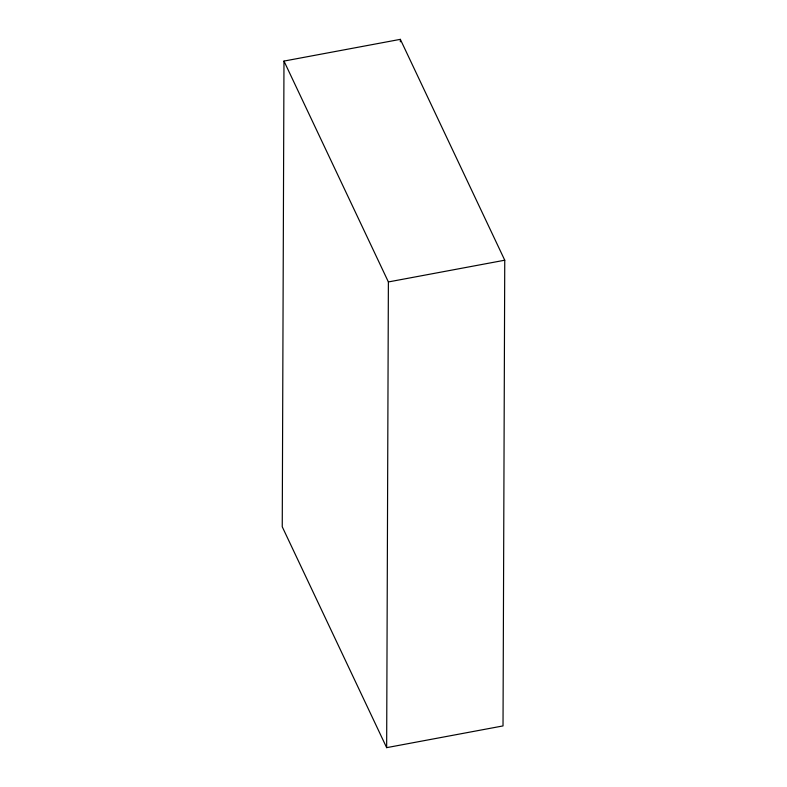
<?xml version="1.0" encoding="UTF-8"?>
<svg xmlns="http://www.w3.org/2000/svg" width="787" height="787" viewBox="0 0 787 787"><rect width="100%" height="100%" fill="white"/><g stroke="black" fill="none" stroke-linecap="round" stroke-linejoin="round"><path stroke-width="1.18" d="M283.979 61.081L282.248 526.788L386.653 747.65L503.021 725.919L504.752 260.212L400.347 39.35L283.979 61.081L388.385 281.943L386.653 747.65M400.347 41.809L400.347 39.35M388.385 281.943L504.752 260.212"/></g></svg>
